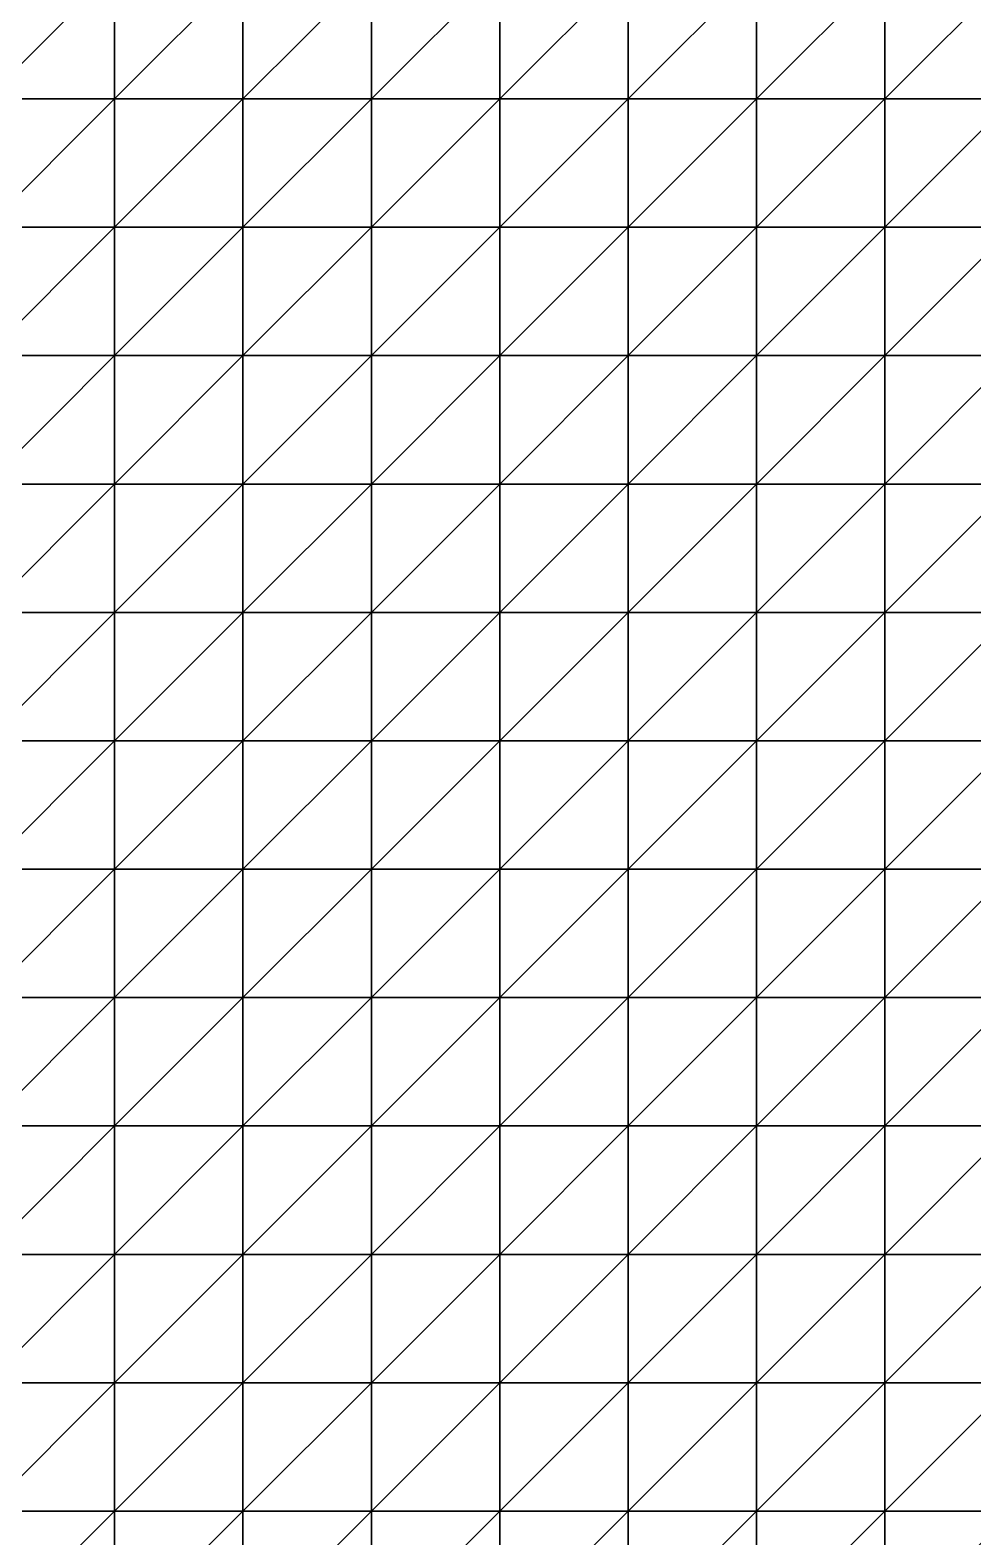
# Model space of a CAD drawing. Extents: x 292020 to 295740, y 4557680 to 4560040.
# Drawn here: x 293306.8 to 293453.7, y 4558616 to 4558850.7 of the extents above; entities that cross this region are included whole.
import ezdxf

# ---------------------------------------------------------------- set-up
doc = ezdxf.new("R2010")
doc.units = 0
doc.layers.add('RUN201_4_-_RUN201_NODOMAIN5_20X', color=7, linetype='CONTINUOUS')

msp = doc.modelspace()

# ---------------------------------------------------------------- linework, layer by layer
at = {"layer": 'RUN201_4_-_RUN201_NODOMAIN5_20X'}
for points in [[(293300, 4558860, 1820), (293300, 4558840, 1820), (293320, 4558860, 1820)], [(293320, 4558860, 1820), (293300, 4558840, 1820), (293320, 4558840, 1820)], [(293320, 4558860, 1900), (293300, 4558840, 1900), (293300, 4558860, 1900)], [(293320, 4558840, 1900), (293300, 4558840, 1900), (293320, 4558860, 1900)], [(293320, 4558860, 1800), (293320, 4558840, 1800), (293340, 4558860, 1800)], [(293340, 4558860, 1800), (293320, 4558840, 1800), (293340, 4558840, 1800)], [(293320, 4558860, 1800), (293320, 4558840, 1820), (293320, 4558840, 1800)], [(293320, 4558860, 1820), (293320, 4558840, 1820), (293320, 4558860, 1800)], [(293340, 4558860, 1900), (293320, 4558840, 1900), (293320, 4558860, 1900)], [(293340, 4558840, 1900), (293320, 4558840, 1900), (293340, 4558860, 1900)], [(293340, 4558860, 1800), (293340, 4558840, 1800), (293360, 4558860, 1800)], [(293360, 4558860, 1800), (293340, 4558840, 1800), (293360, 4558840, 1800)], [(293360, 4558860, 1900), (293340, 4558840, 1900), (293340, 4558860, 1900)], [(293360, 4558840, 1900), (293340, 4558840, 1900), (293360, 4558860, 1900)], [(293360, 4558860, 1800), (293360, 4558840, 1800), (293380, 4558860, 1800)], [(293380, 4558860, 1800), (293360, 4558840, 1800), (293380, 4558840, 1800)], [(293380, 4558860, 1920), (293360, 4558840, 1920), (293360, 4558860, 1920)], [(293380, 4558840, 1920), (293360, 4558840, 1920), (293380, 4558860, 1920)], [(293360, 4558860, 1900), (293360, 4558840, 1920), (293360, 4558840, 1900)], [(293360, 4558860, 1920), (293360, 4558840, 1920), (293360, 4558860, 1900)], [(293380, 4558860, 1800), (293380, 4558840, 1800), (293400, 4558860, 1800)], [(293400, 4558860, 1800), (293380, 4558840, 1800), (293400, 4558840, 1800)], [(293400, 4558860, 1920), (293380, 4558840, 1920), (293380, 4558860, 1920)], [(293400, 4558840, 1920), (293380, 4558840, 1920), (293400, 4558860, 1920)], [(293400, 4558860, 1800), (293400, 4558840, 1800), (293420, 4558860, 1800)], [(293420, 4558860, 1800), (293400, 4558840, 1800), (293420, 4558840, 1800)], [(293420, 4558860, 1920), (293400, 4558840, 1920), (293400, 4558860, 1920)], [(293420, 4558840, 1920), (293400, 4558840, 1920), (293420, 4558860, 1920)], [(293420, 4558860, 1800), (293420, 4558840, 1800), (293440, 4558860, 1800)], [(293440, 4558860, 1800), (293420, 4558840, 1800), (293440, 4558840, 1800)], [(293440, 4558860, 1920), (293420, 4558840, 1920), (293420, 4558860, 1920)], [(293440, 4558840, 1920), (293420, 4558840, 1920), (293440, 4558860, 1920)], [(293440, 4558860, 1800), (293440, 4558840, 1800), (293460, 4558860, 1800)], [(293460, 4558860, 1800), (293440, 4558840, 1800), (293460, 4558840, 1800)], [(293460, 4558860, 1920), (293440, 4558840, 1920), (293440, 4558860, 1920)], [(293460, 4558840, 1920), (293440, 4558840, 1920), (293460, 4558860, 1920)], [(293300, 4558840, 1800), (293300, 4558820, 1800), (293320, 4558840, 1800)], [(293320, 4558840, 1800), (293300, 4558820, 1800), (293320, 4558820, 1800)], [(293320, 4558840, 1800), (293300, 4558840, 1820), (293300, 4558840, 1800)], [(293320, 4558840, 1820), (293300, 4558840, 1820), (293320, 4558840, 1800)], [(293320, 4558840, 1900), (293300, 4558820, 1900), (293300, 4558840, 1900)], [(293320, 4558820, 1900), (293300, 4558820, 1900), (293320, 4558840, 1900)], [(293320, 4558840, 1800), (293320, 4558820, 1800), (293340, 4558840, 1800)], [(293340, 4558840, 1800), (293320, 4558820, 1800), (293340, 4558820, 1800)], [(293340, 4558840, 1920), (293320, 4558820, 1920), (293320, 4558840, 1920)], [(293340, 4558820, 1920), (293320, 4558820, 1920), (293340, 4558840, 1920)], [(293340, 4558840, 1900), (293320, 4558840, 1920), (293320, 4558840, 1900)], [(293340, 4558840, 1920), (293320, 4558840, 1920), (293340, 4558840, 1900)], [(293320, 4558840, 1900), (293320, 4558820, 1920), (293320, 4558820, 1900)], [(293320, 4558840, 1920), (293320, 4558820, 1920), (293320, 4558840, 1900)], [(293340, 4558840, 1780), (293340, 4558820, 1780), (293360, 4558840, 1780)], [(293360, 4558840, 1780), (293340, 4558820, 1780), (293360, 4558820, 1780)], [(293360, 4558840, 1780), (293340, 4558840, 1800), (293340, 4558840, 1780)], [(293360, 4558840, 1800), (293340, 4558840, 1800), (293360, 4558840, 1780)], [(293340, 4558840, 1780), (293340, 4558820, 1800), (293340, 4558820, 1780)], [(293340, 4558840, 1800), (293340, 4558820, 1800), (293340, 4558840, 1780)], [(293360, 4558840, 1920), (293340, 4558820, 1920), (293340, 4558840, 1920)], [(293360, 4558820, 1920), (293340, 4558820, 1920), (293360, 4558840, 1920)], [(293360, 4558840, 1900), (293340, 4558840, 1920), (293340, 4558840, 1900)], [(293360, 4558840, 1920), (293340, 4558840, 1920), (293360, 4558840, 1900)], [(293360, 4558840, 1780), (293360, 4558820, 1780), (293380, 4558840, 1780)], [(293380, 4558840, 1780), (293360, 4558820, 1780), (293380, 4558820, 1780)], [(293380, 4558840, 1780), (293360, 4558840, 1800), (293360, 4558840, 1780)], [(293380, 4558840, 1800), (293360, 4558840, 1800), (293380, 4558840, 1780)], [(293380, 4558840, 1920), (293360, 4558820, 1920), (293360, 4558840, 1920)], [(293380, 4558820, 1920), (293360, 4558820, 1920), (293380, 4558840, 1920)], [(293380, 4558840, 1780), (293380, 4558820, 1780), (293400, 4558840, 1780)], [(293400, 4558840, 1780), (293380, 4558820, 1780), (293400, 4558820, 1780)], [(293400, 4558840, 1780), (293380, 4558840, 1800), (293380, 4558840, 1780)], [(293400, 4558840, 1800), (293380, 4558840, 1800), (293400, 4558840, 1780)], [(293400, 4558840, 1920), (293380, 4558820, 1920), (293380, 4558840, 1920)], [(293400, 4558820, 1920), (293380, 4558820, 1920), (293400, 4558840, 1920)], [(293400, 4558840, 1780), (293400, 4558820, 1780), (293420, 4558840, 1780)], [(293420, 4558840, 1780), (293400, 4558820, 1780), (293420, 4558820, 1780)], [(293420, 4558840, 1780), (293400, 4558840, 1800), (293400, 4558840, 1780)], [(293420, 4558840, 1800), (293400, 4558840, 1800), (293420, 4558840, 1780)], [(293420, 4558840, 1920), (293400, 4558820, 1920), (293400, 4558840, 1920)], [(293420, 4558820, 1920), (293400, 4558820, 1920), (293420, 4558840, 1920)], [(293420, 4558840, 1780), (293420, 4558820, 1780), (293440, 4558840, 1780)], [(293440, 4558840, 1780), (293420, 4558820, 1780), (293440, 4558820, 1780)], [(293440, 4558840, 1780), (293420, 4558840, 1800), (293420, 4558840, 1780)], [(293440, 4558840, 1800), (293420, 4558840, 1800), (293440, 4558840, 1780)], [(293440, 4558840, 1920), (293420, 4558820, 1920), (293420, 4558840, 1920)], [(293440, 4558820, 1920), (293420, 4558820, 1920), (293440, 4558840, 1920)], [(293440, 4558840, 1780), (293440, 4558820, 1780), (293460, 4558840, 1780)], [(293460, 4558840, 1780), (293440, 4558820, 1780), (293460, 4558820, 1780)], [(293460, 4558840, 1780), (293440, 4558840, 1800), (293440, 4558840, 1780)], [(293460, 4558840, 1800), (293440, 4558840, 1800), (293460, 4558840, 1780)], [(293460, 4558840, 1920), (293440, 4558820, 1920), (293440, 4558840, 1920)], [(293460, 4558820, 1920), (293440, 4558820, 1920), (293460, 4558840, 1920)], [(293300, 4558820, 1800), (293300, 4558800, 1800), (293320, 4558820, 1800)], [(293320, 4558820, 1800), (293300, 4558800, 1800), (293320, 4558800, 1800)], [(293320, 4558820, 1920), (293300, 4558800, 1920), (293300, 4558820, 1920)], [(293320, 4558800, 1920), (293300, 4558800, 1920), (293320, 4558820, 1920)], [(293320, 4558820, 1900), (293300, 4558820, 1920), (293300, 4558820, 1900)], [(293320, 4558820, 1920), (293300, 4558820, 1920), (293320, 4558820, 1900)], [(293320, 4558820, 1780), (293320, 4558800, 1780), (293340, 4558820, 1780)], [(293340, 4558820, 1780), (293320, 4558800, 1780), (293340, 4558800, 1780)], [(293340, 4558820, 1780), (293320, 4558820, 1800), (293320, 4558820, 1780)], [(293340, 4558820, 1800), (293320, 4558820, 1800), (293340, 4558820, 1780)], [(293320, 4558820, 1780), (293320, 4558800, 1800), (293320, 4558800, 1780)], [(293320, 4558820, 1800), (293320, 4558800, 1800), (293320, 4558820, 1780)], [(293340, 4558820, 1920), (293320, 4558800, 1920), (293320, 4558820, 1920)], [(293340, 4558800, 1920), (293320, 4558800, 1920), (293340, 4558820, 1920)], [(293340, 4558820, 1780), (293340, 4558800, 1780), (293360, 4558820, 1780)], [(293360, 4558820, 1780), (293340, 4558800, 1780), (293360, 4558800, 1780)], [(293360, 4558820, 1920), (293340, 4558800, 1920), (293340, 4558820, 1920)], [(293360, 4558800, 1920), (293340, 4558800, 1920), (293360, 4558820, 1920)], [(293360, 4558800, 1780), (293360, 4558800, 1800), (293360, 4558820, 1780)], [(293360, 4558820, 1780), (293360, 4558800, 1800), (293360, 4558820, 1800)], [(293360, 4558820, 1780), (293360, 4558820, 1800), (293380, 4558820, 1780)], [(293380, 4558820, 1780), (293360, 4558820, 1800), (293380, 4558820, 1800)], [(293360, 4558820, 1800), (293360, 4558800, 1800), (293380, 4558820, 1800)], [(293380, 4558820, 1800), (293360, 4558800, 1800), (293380, 4558800, 1800)], [(293380, 4558820, 1920), (293360, 4558800, 1920), (293360, 4558820, 1920)], [(293380, 4558800, 1920), (293360, 4558800, 1920), (293380, 4558820, 1920)], [(293380, 4558820, 1780), (293380, 4558820, 1800), (293400, 4558820, 1780)], [(293400, 4558820, 1780), (293380, 4558820, 1800), (293400, 4558820, 1800)], [(293380, 4558820, 1800), (293380, 4558800, 1800), (293400, 4558820, 1800)], [(293400, 4558820, 1800), (293380, 4558800, 1800), (293400, 4558800, 1800)], [(293400, 4558820, 1920), (293380, 4558800, 1920), (293380, 4558820, 1920)], [(293400, 4558800, 1920), (293380, 4558800, 1920), (293400, 4558820, 1920)], [(293400, 4558820, 1780), (293400, 4558820, 1800), (293420, 4558820, 1780)], [(293420, 4558820, 1780), (293400, 4558820, 1800), (293420, 4558820, 1800)], [(293400, 4558820, 1800), (293400, 4558800, 1800), (293420, 4558820, 1800)], [(293420, 4558820, 1800), (293400, 4558800, 1800), (293420, 4558800, 1800)], [(293420, 4558820, 1920), (293400, 4558800, 1920), (293400, 4558820, 1920)], [(293420, 4558800, 1920), (293400, 4558800, 1920), (293420, 4558820, 1920)], [(293420, 4558820, 1780), (293420, 4558820, 1800), (293440, 4558820, 1780)], [(293440, 4558820, 1780), (293420, 4558820, 1800), (293440, 4558820, 1800)], [(293420, 4558820, 1800), (293420, 4558800, 1800), (293440, 4558820, 1800)], [(293440, 4558820, 1800), (293420, 4558800, 1800), (293440, 4558800, 1800)], [(293440, 4558820, 1920), (293420, 4558800, 1920), (293420, 4558820, 1920)], [(293440, 4558800, 1920), (293420, 4558800, 1920), (293440, 4558820, 1920)], [(293440, 4558820, 1780), (293440, 4558820, 1800), (293460, 4558820, 1780)], [(293460, 4558820, 1780), (293440, 4558820, 1800), (293460, 4558820, 1800)], [(293440, 4558820, 1800), (293440, 4558800, 1800), (293460, 4558820, 1800)], [(293460, 4558820, 1800), (293440, 4558800, 1800), (293460, 4558800, 1800)], [(293460, 4558820, 1920), (293440, 4558800, 1920), (293440, 4558820, 1920)], [(293460, 4558800, 1920), (293440, 4558800, 1920), (293460, 4558820, 1920)], [(293300, 4558800, 1800), (293300, 4558780, 1800), (293320, 4558800, 1800)], [(293320, 4558800, 1800), (293300, 4558780, 1800), (293320, 4558780, 1800)], [(293320, 4558800, 1920), (293300, 4558780, 1920), (293300, 4558800, 1920)], [(293320, 4558780, 1920), (293300, 4558780, 1920), (293320, 4558800, 1920)], [(293320, 4558800, 1780), (293320, 4558800, 1800), (293340, 4558800, 1780)], [(293340, 4558800, 1780), (293320, 4558800, 1800), (293340, 4558800, 1800)], [(293320, 4558800, 1800), (293320, 4558780, 1800), (293340, 4558800, 1800)], [(293340, 4558800, 1800), (293320, 4558780, 1800), (293340, 4558780, 1800)], [(293340, 4558800, 1920), (293320, 4558780, 1920), (293320, 4558800, 1920)], [(293340, 4558780, 1920), (293320, 4558780, 1920), (293340, 4558800, 1920)], [(293340, 4558800, 1780), (293340, 4558800, 1800), (293360, 4558800, 1780)], [(293360, 4558800, 1780), (293340, 4558800, 1800), (293360, 4558800, 1800)], [(293340, 4558800, 1800), (293340, 4558780, 1800), (293360, 4558800, 1800)], [(293360, 4558800, 1800), (293340, 4558780, 1800), (293360, 4558780, 1800)], [(293360, 4558800, 1920), (293340, 4558780, 1920), (293340, 4558800, 1920)], [(293360, 4558780, 1920), (293340, 4558780, 1920), (293360, 4558800, 1920)], [(293360, 4558800, 1800), (293360, 4558780, 1800), (293380, 4558800, 1800)], [(293380, 4558800, 1800), (293360, 4558780, 1800), (293380, 4558780, 1800)], [(293380, 4558800, 1920), (293360, 4558780, 1920), (293360, 4558800, 1920)], [(293380, 4558780, 1920), (293360, 4558780, 1920), (293380, 4558800, 1920)], [(293380, 4558800, 1800), (293380, 4558780, 1800), (293400, 4558800, 1800)], [(293400, 4558800, 1800), (293380, 4558780, 1800), (293400, 4558780, 1800)], [(293400, 4558800, 1920), (293380, 4558780, 1920), (293380, 4558800, 1920)], [(293400, 4558780, 1920), (293380, 4558780, 1920), (293400, 4558800, 1920)], [(293400, 4558800, 1800), (293400, 4558780, 1800), (293420, 4558800, 1800)], [(293420, 4558800, 1800), (293400, 4558780, 1800), (293420, 4558780, 1800)], [(293420, 4558800, 1920), (293400, 4558780, 1920), (293400, 4558800, 1920)], [(293420, 4558780, 1920), (293400, 4558780, 1920), (293420, 4558800, 1920)], [(293420, 4558800, 1800), (293420, 4558780, 1800), (293440, 4558800, 1800)], [(293440, 4558800, 1800), (293420, 4558780, 1800), (293440, 4558780, 1800)], [(293440, 4558800, 1920), (293420, 4558780, 1920), (293420, 4558800, 1920)], [(293440, 4558780, 1920), (293420, 4558780, 1920), (293440, 4558800, 1920)], [(293440, 4558800, 1780), (293440, 4558780, 1780), (293460, 4558800, 1780)], [(293460, 4558800, 1780), (293440, 4558780, 1780), (293460, 4558780, 1780)], [(293460, 4558800, 1780), (293440, 4558800, 1800), (293440, 4558800, 1780)], [(293460, 4558800, 1800), (293440, 4558800, 1800), (293460, 4558800, 1780)], [(293440, 4558800, 1780), (293440, 4558780, 1800), (293440, 4558780, 1780)], [(293440, 4558800, 1800), (293440, 4558780, 1800), (293440, 4558800, 1780)], [(293460, 4558800, 1920), (293440, 4558780, 1920), (293440, 4558800, 1920)], [(293460, 4558780, 1920), (293440, 4558780, 1920), (293460, 4558800, 1920)], [(293300, 4558780, 1800), (293300, 4558760, 1800), (293320, 4558780, 1800)], [(293320, 4558780, 1800), (293300, 4558760, 1800), (293320, 4558760, 1800)], [(293320, 4558780, 1920), (293300, 4558760, 1920), (293300, 4558780, 1920)], [(293320, 4558760, 1920), (293300, 4558760, 1920), (293320, 4558780, 1920)], [(293320, 4558780, 1800), (293320, 4558760, 1800), (293340, 4558780, 1800)], [(293340, 4558780, 1800), (293320, 4558760, 1800), (293340, 4558760, 1800)], [(293340, 4558780, 1920), (293320, 4558760, 1920), (293320, 4558780, 1920)], [(293340, 4558760, 1920), (293320, 4558760, 1920), (293340, 4558780, 1920)], [(293340, 4558780, 1800), (293340, 4558760, 1800), (293360, 4558780, 1800)], [(293360, 4558780, 1800), (293340, 4558760, 1800), (293360, 4558760, 1800)], [(293360, 4558780, 1920), (293340, 4558760, 1920), (293340, 4558780, 1920)], [(293360, 4558760, 1920), (293340, 4558760, 1920), (293360, 4558780, 1920)], [(293360, 4558780, 1780), (293360, 4558760, 1780), (293380, 4558780, 1780)], [(293380, 4558780, 1780), (293360, 4558760, 1780), (293380, 4558760, 1780)], [(293380, 4558780, 1780), (293360, 4558780, 1800), (293360, 4558780, 1780)], [(293380, 4558780, 1800), (293360, 4558780, 1800), (293380, 4558780, 1780)], [(293360, 4558780, 1780), (293360, 4558760, 1800), (293360, 4558760, 1780)], [(293360, 4558780, 1800), (293360, 4558760, 1800), (293360, 4558780, 1780)], [(293380, 4558780, 1920), (293360, 4558760, 1920), (293360, 4558780, 1920)], [(293380, 4558760, 1920), (293360, 4558760, 1920), (293380, 4558780, 1920)], [(293380, 4558780, 1780), (293380, 4558760, 1780), (293400, 4558780, 1780)], [(293400, 4558780, 1780), (293380, 4558760, 1780), (293400, 4558760, 1780)], [(293400, 4558780, 1780), (293380, 4558780, 1800), (293380, 4558780, 1780)], [(293400, 4558780, 1800), (293380, 4558780, 1800), (293400, 4558780, 1780)], [(293400, 4558780, 1920), (293380, 4558760, 1920), (293380, 4558780, 1920)], [(293400, 4558760, 1920), (293380, 4558760, 1920), (293400, 4558780, 1920)], [(293400, 4558780, 1780), (293400, 4558760, 1780), (293420, 4558780, 1780)], [(293420, 4558780, 1780), (293400, 4558760, 1780), (293420, 4558760, 1780)], [(293420, 4558780, 1780), (293400, 4558780, 1800), (293400, 4558780, 1780)], [(293420, 4558780, 1800), (293400, 4558780, 1800), (293420, 4558780, 1780)], [(293420, 4558780, 1920), (293400, 4558760, 1920), (293400, 4558780, 1920)], [(293420, 4558760, 1920), (293400, 4558760, 1920), (293420, 4558780, 1920)], [(293420, 4558780, 1780), (293420, 4558760, 1780), (293440, 4558780, 1780)], [(293440, 4558780, 1780), (293420, 4558760, 1780), (293440, 4558760, 1780)], [(293440, 4558780, 1780), (293420, 4558780, 1800), (293420, 4558780, 1780)], [(293440, 4558780, 1800), (293420, 4558780, 1800), (293440, 4558780, 1780)], [(293440, 4558780, 1920), (293420, 4558760, 1920), (293420, 4558780, 1920)], [(293440, 4558760, 1920), (293420, 4558760, 1920), (293440, 4558780, 1920)], [(293440, 4558780, 1780), (293440, 4558760, 1780), (293460, 4558780, 1780)], [(293460, 4558780, 1780), (293440, 4558760, 1780), (293460, 4558760, 1780)], [(293460, 4558780, 1920), (293440, 4558760, 1920), (293440, 4558780, 1920)], [(293460, 4558760, 1920), (293440, 4558760, 1920), (293460, 4558780, 1920)], [(293300, 4558760, 1780), (293300, 4558740, 1780), (293320, 4558760, 1780)], [(293320, 4558760, 1780), (293300, 4558740, 1780), (293320, 4558740, 1780)], [(293320, 4558760, 1780), (293300, 4558760, 1800), (293300, 4558760, 1780)], [(293320, 4558760, 1800), (293300, 4558760, 1800), (293320, 4558760, 1780)], [(293320, 4558760, 1920), (293300, 4558740, 1920), (293300, 4558760, 1920)], [(293320, 4558740, 1920), (293300, 4558740, 1920), (293320, 4558760, 1920)], [(293320, 4558760, 1780), (293320, 4558740, 1780), (293340, 4558760, 1780)], [(293340, 4558760, 1780), (293320, 4558740, 1780), (293340, 4558740, 1780)], [(293340, 4558760, 1780), (293320, 4558760, 1800), (293320, 4558760, 1780)], [(293340, 4558760, 1800), (293320, 4558760, 1800), (293340, 4558760, 1780)], [(293340, 4558760, 1920), (293320, 4558740, 1920), (293320, 4558760, 1920)], [(293340, 4558740, 1920), (293320, 4558740, 1920), (293340, 4558760, 1920)], [(293340, 4558760, 1780), (293340, 4558740, 1780), (293360, 4558760, 1780)], [(293360, 4558760, 1780), (293340, 4558740, 1780), (293360, 4558740, 1780)], [(293360, 4558760, 1780), (293340, 4558760, 1800), (293340, 4558760, 1780)], [(293360, 4558760, 1800), (293340, 4558760, 1800), (293360, 4558760, 1780)], [(293360, 4558760, 1920), (293340, 4558740, 1920), (293340, 4558760, 1920)], [(293360, 4558740, 1920), (293340, 4558740, 1920), (293360, 4558760, 1920)], [(293360, 4558760, 1760), (293360, 4558740, 1760), (293380, 4558760, 1760)], [(293380, 4558760, 1760), (293360, 4558740, 1760), (293380, 4558740, 1760)], [(293380, 4558760, 1760), (293360, 4558760, 1780), (293360, 4558760, 1760)], [(293380, 4558760, 1780), (293360, 4558760, 1780), (293380, 4558760, 1760)], [(293360, 4558760, 1760), (293360, 4558740, 1780), (293360, 4558740, 1760)], [(293360, 4558760, 1780), (293360, 4558740, 1780), (293360, 4558760, 1760)], [(293380, 4558760, 1920), (293360, 4558740, 1920), (293360, 4558760, 1920)], [(293380, 4558740, 1920), (293360, 4558740, 1920), (293380, 4558760, 1920)], [(293380, 4558740, 1760), (293380, 4558740, 1780), (293380, 4558760, 1760)], [(293380, 4558760, 1760), (293380, 4558740, 1780), (293380, 4558760, 1780)], [(293380, 4558760, 1780), (293380, 4558740, 1780), (293400, 4558760, 1780)], [(293400, 4558760, 1780), (293380, 4558740, 1780), (293400, 4558740, 1780)], [(293400, 4558760, 1920), (293380, 4558740, 1920), (293380, 4558760, 1920)], [(293400, 4558740, 1920), (293380, 4558740, 1920), (293400, 4558760, 1920)], [(293400, 4558740, 1780), (293400, 4558740, 1800), (293400, 4558760, 1780)], [(293400, 4558760, 1780), (293400, 4558740, 1800), (293400, 4558760, 1800)], [(293400, 4558760, 1780), (293400, 4558760, 1800), (293420, 4558760, 1780)], [(293420, 4558760, 1780), (293400, 4558760, 1800), (293420, 4558760, 1800)], [(293400, 4558760, 1800), (293400, 4558740, 1800), (293420, 4558760, 1800)], [(293420, 4558760, 1800), (293400, 4558740, 1800), (293420, 4558740, 1800)], [(293420, 4558760, 1920), (293400, 4558740, 1920), (293400, 4558760, 1920)], [(293420, 4558740, 1920), (293400, 4558740, 1920), (293420, 4558760, 1920)], [(293420, 4558760, 1780), (293420, 4558760, 1800), (293440, 4558760, 1780)], [(293440, 4558760, 1780), (293420, 4558760, 1800), (293440, 4558760, 1800)], [(293420, 4558760, 1800), (293420, 4558740, 1800), (293440, 4558760, 1800)], [(293440, 4558760, 1800), (293420, 4558740, 1800), (293440, 4558740, 1800)], [(293440, 4558760, 1920), (293420, 4558740, 1920), (293420, 4558760, 1920)], [(293440, 4558740, 1920), (293420, 4558740, 1920), (293440, 4558760, 1920)], [(293440, 4558760, 1780), (293440, 4558740, 1780), (293460, 4558760, 1780)], [(293460, 4558760, 1780), (293440, 4558740, 1780), (293460, 4558740, 1780)], [(293440, 4558760, 1780), (293440, 4558740, 1800), (293440, 4558740, 1780)], [(293440, 4558760, 1800), (293440, 4558740, 1800), (293440, 4558760, 1780)], [(293460, 4558760, 1920), (293440, 4558740, 1920), (293440, 4558760, 1920)], [(293460, 4558740, 1920), (293440, 4558740, 1920), (293460, 4558760, 1920)], [(293300, 4558740, 1760), (293300, 4558720, 1760), (293320, 4558740, 1760)], [(293320, 4558740, 1760), (293300, 4558720, 1760), (293320, 4558720, 1760)], [(293320, 4558740, 1760), (293300, 4558740, 1780), (293300, 4558740, 1760)], [(293320, 4558740, 1780), (293300, 4558740, 1780), (293320, 4558740, 1760)], [(293320, 4558740, 1920), (293300, 4558720, 1920), (293300, 4558740, 1920)], [(293320, 4558720, 1920), (293300, 4558720, 1920), (293320, 4558740, 1920)], [(293320, 4558740, 1760), (293320, 4558720, 1760), (293340, 4558740, 1760)], [(293340, 4558740, 1760), (293320, 4558720, 1760), (293340, 4558720, 1760)], [(293340, 4558740, 1760), (293320, 4558740, 1780), (293320, 4558740, 1760)], [(293340, 4558740, 1780), (293320, 4558740, 1780), (293340, 4558740, 1760)], [(293340, 4558740, 1920), (293320, 4558720, 1920), (293320, 4558740, 1920)], [(293340, 4558720, 1920), (293320, 4558720, 1920), (293340, 4558740, 1920)], [(293340, 4558740, 1760), (293340, 4558720, 1760), (293360, 4558740, 1760)], [(293360, 4558740, 1760), (293340, 4558720, 1760), (293360, 4558720, 1760)], [(293360, 4558740, 1760), (293340, 4558740, 1780), (293340, 4558740, 1760)], [(293360, 4558740, 1780), (293340, 4558740, 1780), (293360, 4558740, 1760)], [(293360, 4558740, 1920), (293340, 4558720, 1920), (293340, 4558740, 1920)], [(293360, 4558720, 1920), (293340, 4558720, 1920), (293360, 4558740, 1920)], [(293360, 4558740, 1760), (293360, 4558720, 1760), (293380, 4558740, 1760)], [(293380, 4558740, 1760), (293360, 4558720, 1760), (293380, 4558720, 1760)], [(293380, 4558740, 1920), (293360, 4558720, 1920), (293360, 4558740, 1920)], [(293380, 4558720, 1920), (293360, 4558720, 1920), (293380, 4558740, 1920)], [(293380, 4558720, 1760), (293380, 4558720, 1780), (293380, 4558740, 1760)], [(293380, 4558740, 1760), (293380, 4558720, 1780), (293380, 4558740, 1780)], [(293380, 4558740, 1780), (293380, 4558720, 1780), (293400, 4558740, 1780)], [(293400, 4558740, 1780), (293380, 4558720, 1780), (293400, 4558720, 1780)], [(293400, 4558740, 1920), (293380, 4558720, 1920), (293380, 4558740, 1920)], [(293400, 4558720, 1920), (293380, 4558720, 1920), (293400, 4558740, 1920)], [(293400, 4558720, 1780), (293400, 4558720, 1800), (293400, 4558740, 1780)], [(293400, 4558740, 1780), (293400, 4558720, 1800), (293400, 4558740, 1800)], [(293400, 4558740, 1800), (293400, 4558720, 1800), (293420, 4558740, 1800)], [(293420, 4558740, 1800), (293400, 4558720, 1800), (293420, 4558720, 1800)], [(293420, 4558740, 1920), (293400, 4558720, 1920), (293400, 4558740, 1920)], [(293420, 4558720, 1920), (293400, 4558720, 1920), (293420, 4558740, 1920)], [(293420, 4558740, 1800), (293420, 4558720, 1800), (293440, 4558740, 1800)], [(293440, 4558740, 1800), (293420, 4558720, 1800), (293440, 4558720, 1800)], [(293440, 4558740, 1920), (293420, 4558720, 1920), (293420, 4558740, 1920)], [(293440, 4558720, 1920), (293420, 4558720, 1920), (293440, 4558740, 1920)], [(293440, 4558740, 1780), (293440, 4558740, 1800), (293460, 4558740, 1780)], [(293460, 4558740, 1780), (293440, 4558740, 1800), (293460, 4558740, 1800)], [(293440, 4558740, 1800), (293440, 4558720, 1800), (293460, 4558740, 1800)], [(293460, 4558740, 1800), (293440, 4558720, 1800), (293460, 4558720, 1800)], [(293460, 4558740, 1920), (293440, 4558720, 1920), (293440, 4558740, 1920)], [(293460, 4558720, 1920), (293440, 4558720, 1920), (293460, 4558740, 1920)], [(293300, 4558720, 1760), (293300, 4558700, 1760), (293320, 4558720, 1760)], [(293320, 4558720, 1760), (293300, 4558700, 1760), (293320, 4558700, 1760)], [(293320, 4558720, 1920), (293300, 4558700, 1920), (293300, 4558720, 1920)], [(293320, 4558700, 1920), (293300, 4558700, 1920), (293320, 4558720, 1920)], [(293320, 4558720, 1760), (293320, 4558700, 1760), (293340, 4558720, 1760)], [(293340, 4558720, 1760), (293320, 4558700, 1760), (293340, 4558700, 1760)], [(293340, 4558720, 1920), (293320, 4558700, 1920), (293320, 4558720, 1920)], [(293340, 4558700, 1920), (293320, 4558700, 1920), (293340, 4558720, 1920)], [(293340, 4558720, 1760), (293340, 4558700, 1760), (293360, 4558720, 1760)], [(293360, 4558720, 1760), (293340, 4558700, 1760), (293360, 4558700, 1760)], [(293360, 4558720, 1920), (293340, 4558700, 1920), (293340, 4558720, 1920)], [(293360, 4558700, 1920), (293340, 4558700, 1920), (293360, 4558720, 1920)], [(293360, 4558700, 1760), (293360, 4558700, 1780), (293360, 4558720, 1760)], [(293360, 4558720, 1760), (293360, 4558700, 1780), (293360, 4558720, 1780)], [(293360, 4558720, 1760), (293360, 4558720, 1780), (293380, 4558720, 1760)], [(293380, 4558720, 1760), (293360, 4558720, 1780), (293380, 4558720, 1780)], [(293360, 4558720, 1780), (293360, 4558700, 1780), (293380, 4558720, 1780)], [(293380, 4558720, 1780), (293360, 4558700, 1780), (293380, 4558700, 1780)], [(293380, 4558720, 1920), (293360, 4558700, 1920), (293360, 4558720, 1920)], [(293380, 4558700, 1920), (293360, 4558700, 1920), (293380, 4558720, 1920)], [(293380, 4558700, 1780), (293380, 4558700, 1800), (293380, 4558720, 1780)], [(293380, 4558720, 1780), (293380, 4558700, 1800), (293380, 4558720, 1800)], [(293380, 4558720, 1780), (293380, 4558720, 1800), (293400, 4558720, 1780)], [(293400, 4558720, 1780), (293380, 4558720, 1800), (293400, 4558720, 1800)], [(293380, 4558720, 1800), (293380, 4558700, 1800), (293400, 4558720, 1800)], [(293400, 4558720, 1800), (293380, 4558700, 1800), (293400, 4558700, 1800)], [(293400, 4558720, 1920), (293380, 4558700, 1920), (293380, 4558720, 1920)], [(293400, 4558700, 1920), (293380, 4558700, 1920), (293400, 4558720, 1920)], [(293400, 4558720, 1800), (293400, 4558700, 1800), (293420, 4558720, 1800)], [(293420, 4558720, 1800), (293400, 4558700, 1800), (293420, 4558700, 1800)], [(293420, 4558720, 1920), (293400, 4558700, 1920), (293400, 4558720, 1920)], [(293420, 4558700, 1920), (293400, 4558700, 1920), (293420, 4558720, 1920)], [(293420, 4558720, 1800), (293420, 4558700, 1800), (293440, 4558720, 1800)], [(293440, 4558720, 1800), (293420, 4558700, 1800), (293440, 4558700, 1800)], [(293440, 4558720, 1920), (293420, 4558700, 1920), (293420, 4558720, 1920)], [(293440, 4558700, 1920), (293420, 4558700, 1920), (293440, 4558720, 1920)], [(293440, 4558720, 1800), (293440, 4558700, 1800), (293460, 4558720, 1800)], [(293460, 4558720, 1800), (293440, 4558700, 1800), (293460, 4558700, 1800)], [(293460, 4558720, 1920), (293440, 4558700, 1920), (293440, 4558720, 1920)], [(293460, 4558700, 1920), (293440, 4558700, 1920), (293460, 4558720, 1920)], [(293300, 4558700, 1760), (293300, 4558700, 1780), (293320, 4558700, 1760)], [(293320, 4558700, 1760), (293300, 4558700, 1780), (293320, 4558700, 1780)], [(293300, 4558700, 1780), (293300, 4558680, 1780), (293320, 4558700, 1780)], [(293320, 4558700, 1780), (293300, 4558680, 1780), (293320, 4558680, 1780)], [(293320, 4558700, 1920), (293300, 4558680, 1920), (293300, 4558700, 1920)], [(293320, 4558680, 1920), (293300, 4558680, 1920), (293320, 4558700, 1920)], [(293320, 4558700, 1760), (293320, 4558700, 1780), (293340, 4558700, 1760)], [(293340, 4558700, 1760), (293320, 4558700, 1780), (293340, 4558700, 1780)], [(293320, 4558700, 1780), (293320, 4558680, 1780), (293340, 4558700, 1780)], [(293340, 4558700, 1780), (293320, 4558680, 1780), (293340, 4558680, 1780)], [(293340, 4558700, 1920), (293320, 4558680, 1920), (293320, 4558700, 1920)], [(293340, 4558680, 1920), (293320, 4558680, 1920), (293340, 4558700, 1920)], [(293340, 4558700, 1760), (293340, 4558700, 1780), (293360, 4558700, 1760)], [(293360, 4558700, 1760), (293340, 4558700, 1780), (293360, 4558700, 1780)], [(293340, 4558700, 1780), (293340, 4558680, 1780), (293360, 4558700, 1780)], [(293360, 4558700, 1780), (293340, 4558680, 1780), (293360, 4558680, 1780)], [(293360, 4558700, 1920), (293340, 4558680, 1920), (293340, 4558700, 1920)], [(293360, 4558680, 1920), (293340, 4558680, 1920), (293360, 4558700, 1920)], [(293360, 4558680, 1780), (293360, 4558680, 1800), (293360, 4558700, 1780)], [(293360, 4558700, 1780), (293360, 4558680, 1800), (293360, 4558700, 1800)], [(293360, 4558700, 1780), (293360, 4558700, 1800), (293380, 4558700, 1780)], [(293380, 4558700, 1780), (293360, 4558700, 1800), (293380, 4558700, 1800)], [(293360, 4558700, 1800), (293360, 4558680, 1800), (293380, 4558700, 1800)], [(293380, 4558700, 1800), (293360, 4558680, 1800), (293380, 4558680, 1800)], [(293380, 4558700, 1920), (293360, 4558680, 1920), (293360, 4558700, 1920)], [(293380, 4558680, 1920), (293360, 4558680, 1920), (293380, 4558700, 1920)], [(293380, 4558680, 1800), (293380, 4558680, 1820), (293380, 4558700, 1800)], [(293380, 4558700, 1800), (293380, 4558680, 1820), (293380, 4558700, 1820)], [(293380, 4558700, 1800), (293380, 4558700, 1820), (293400, 4558700, 1800)], [(293400, 4558700, 1800), (293380, 4558700, 1820), (293400, 4558700, 1820)], [(293380, 4558700, 1820), (293380, 4558680, 1820), (293400, 4558700, 1820)], [(293400, 4558700, 1820), (293380, 4558680, 1820), (293400, 4558680, 1820)], [(293400, 4558700, 1920), (293380, 4558680, 1920), (293380, 4558700, 1920)], [(293400, 4558680, 1920), (293380, 4558680, 1920), (293400, 4558700, 1920)], [(293400, 4558700, 1800), (293400, 4558700, 1820), (293420, 4558700, 1800)], [(293420, 4558700, 1800), (293400, 4558700, 1820), (293420, 4558700, 1820)], [(293400, 4558700, 1820), (293400, 4558680, 1820), (293420, 4558700, 1820)], [(293420, 4558700, 1820), (293400, 4558680, 1820), (293420, 4558680, 1820)], [(293420, 4558700, 1920), (293400, 4558680, 1920), (293400, 4558700, 1920)], [(293420, 4558680, 1920), (293400, 4558680, 1920), (293420, 4558700, 1920)], [(293420, 4558700, 1800), (293420, 4558700, 1820), (293440, 4558700, 1800)], [(293440, 4558700, 1800), (293420, 4558700, 1820), (293440, 4558700, 1820)], [(293420, 4558700, 1820), (293420, 4558680, 1820), (293440, 4558700, 1820)], [(293440, 4558700, 1820), (293420, 4558680, 1820), (293440, 4558680, 1820)], [(293440, 4558700, 1920), (293420, 4558680, 1920), (293420, 4558700, 1920)], [(293440, 4558680, 1920), (293420, 4558680, 1920), (293440, 4558700, 1920)], [(293440, 4558700, 1800), (293440, 4558700, 1820), (293460, 4558700, 1800)], [(293460, 4558700, 1800), (293440, 4558700, 1820), (293460, 4558700, 1820)], [(293440, 4558700, 1820), (293440, 4558680, 1820), (293460, 4558700, 1820)], [(293460, 4558700, 1820), (293440, 4558680, 1820), (293460, 4558680, 1820)], [(293460, 4558700, 1920), (293440, 4558680, 1920), (293440, 4558700, 1920)], [(293460, 4558680, 1920), (293440, 4558680, 1920), (293460, 4558700, 1920)], [(293300, 4558680, 1780), (293300, 4558680, 1800), (293320, 4558680, 1780)], [(293320, 4558680, 1780), (293300, 4558680, 1800), (293320, 4558680, 1800)], [(293300, 4558680, 1800), (293300, 4558660, 1800), (293320, 4558680, 1800)], [(293320, 4558680, 1800), (293300, 4558660, 1800), (293320, 4558660, 1800)], [(293320, 4558680, 1920), (293300, 4558660, 1920), (293300, 4558680, 1920)], [(293320, 4558660, 1920), (293300, 4558660, 1920), (293320, 4558680, 1920)], [(293320, 4558680, 1780), (293320, 4558680, 1800), (293340, 4558680, 1780)], [(293340, 4558680, 1780), (293320, 4558680, 1800), (293340, 4558680, 1800)], [(293320, 4558680, 1800), (293320, 4558660, 1800), (293340, 4558680, 1800)], [(293340, 4558680, 1800), (293320, 4558660, 1800), (293340, 4558660, 1800)], [(293340, 4558680, 1920), (293320, 4558660, 1920), (293320, 4558680, 1920)], [(293340, 4558660, 1920), (293320, 4558660, 1920), (293340, 4558680, 1920)], [(293340, 4558680, 1780), (293340, 4558680, 1800), (293360, 4558680, 1780)], [(293360, 4558680, 1780), (293340, 4558680, 1800), (293360, 4558680, 1800)], [(293340, 4558680, 1800), (293340, 4558660, 1800), (293360, 4558680, 1800)], [(293360, 4558680, 1800), (293340, 4558660, 1800), (293360, 4558660, 1800)], [(293360, 4558680, 1920), (293340, 4558660, 1920), (293340, 4558680, 1920)], [(293360, 4558660, 1920), (293340, 4558660, 1920), (293360, 4558680, 1920)], [(293360, 4558680, 1800), (293360, 4558660, 1800), (293380, 4558680, 1800)], [(293380, 4558680, 1800), (293360, 4558660, 1800), (293380, 4558660, 1800)], [(293380, 4558680, 1920), (293360, 4558660, 1920), (293360, 4558680, 1920)], [(293380, 4558660, 1920), (293360, 4558660, 1920), (293380, 4558680, 1920)], [(293380, 4558660, 1800), (293380, 4558660, 1820), (293380, 4558680, 1800)], [(293380, 4558680, 1800), (293380, 4558660, 1820), (293380, 4558680, 1820)], [(293380, 4558680, 1820), (293380, 4558660, 1820), (293400, 4558680, 1820)], [(293400, 4558680, 1820), (293380, 4558660, 1820), (293400, 4558660, 1820)], [(293400, 4558680, 1920), (293380, 4558660, 1920), (293380, 4558680, 1920)], [(293400, 4558660, 1920), (293380, 4558660, 1920), (293400, 4558680, 1920)], [(293400, 4558680, 1820), (293400, 4558660, 1820), (293420, 4558680, 1820)], [(293420, 4558680, 1820), (293400, 4558660, 1820), (293420, 4558660, 1820)], [(293420, 4558680, 1920), (293400, 4558660, 1920), (293400, 4558680, 1920)], [(293420, 4558660, 1920), (293400, 4558660, 1920), (293420, 4558680, 1920)], [(293420, 4558680, 1820), (293420, 4558660, 1820), (293440, 4558680, 1820)], [(293440, 4558680, 1820), (293420, 4558660, 1820), (293440, 4558660, 1820)], [(293440, 4558680, 1920), (293420, 4558660, 1920), (293420, 4558680, 1920)], [(293440, 4558660, 1920), (293420, 4558660, 1920), (293440, 4558680, 1920)], [(293440, 4558680, 1820), (293440, 4558660, 1820), (293460, 4558680, 1820)], [(293460, 4558680, 1820), (293440, 4558660, 1820), (293460, 4558660, 1820)], [(293460, 4558680, 1920), (293440, 4558660, 1920), (293440, 4558680, 1920)], [(293460, 4558660, 1920), (293440, 4558660, 1920), (293460, 4558680, 1920)], [(293300, 4558660, 1800), (293300, 4558640, 1800), (293320, 4558660, 1800)], [(293320, 4558660, 1800), (293300, 4558640, 1800), (293320, 4558640, 1800)], [(293320, 4558660, 1920), (293300, 4558640, 1920), (293300, 4558660, 1920)], [(293320, 4558640, 1920), (293300, 4558640, 1920), (293320, 4558660, 1920)], [(293320, 4558660, 1800), (293320, 4558640, 1800), (293340, 4558660, 1800)], [(293340, 4558660, 1800), (293320, 4558640, 1800), (293340, 4558640, 1800)], [(293340, 4558660, 1920), (293320, 4558640, 1920), (293320, 4558660, 1920)], [(293340, 4558640, 1920), (293320, 4558640, 1920), (293340, 4558660, 1920)], [(293340, 4558640, 1800), (293340, 4558640, 1820), (293340, 4558660, 1800)], [(293340, 4558660, 1800), (293340, 4558640, 1820), (293340, 4558660, 1820)], [(293340, 4558660, 1800), (293340, 4558660, 1820), (293360, 4558660, 1800)], [(293360, 4558660, 1800), (293340, 4558660, 1820), (293360, 4558660, 1820)], [(293340, 4558660, 1820), (293340, 4558640, 1820), (293360, 4558660, 1820)], [(293360, 4558660, 1820), (293340, 4558640, 1820), (293360, 4558640, 1820)], [(293360, 4558660, 1920), (293340, 4558640, 1920), (293340, 4558660, 1920)], [(293360, 4558640, 1920), (293340, 4558640, 1920), (293360, 4558660, 1920)], [(293360, 4558660, 1800), (293360, 4558660, 1820), (293380, 4558660, 1800)], [(293380, 4558660, 1800), (293360, 4558660, 1820), (293380, 4558660, 1820)], [(293360, 4558660, 1820), (293360, 4558640, 1820), (293380, 4558660, 1820)], [(293380, 4558660, 1820), (293360, 4558640, 1820), (293380, 4558640, 1820)], [(293380, 4558660, 1920), (293360, 4558640, 1920), (293360, 4558660, 1920)], [(293380, 4558640, 1920), (293360, 4558640, 1920), (293380, 4558660, 1920)], [(293380, 4558660, 1820), (293380, 4558640, 1820), (293400, 4558660, 1820)], [(293400, 4558660, 1820), (293380, 4558640, 1820), (293400, 4558640, 1820)], [(293400, 4558660, 1920), (293380, 4558640, 1920), (293380, 4558660, 1920)], [(293400, 4558640, 1920), (293380, 4558640, 1920), (293400, 4558660, 1920)], [(293400, 4558640, 1820), (293400, 4558640, 1840), (293400, 4558660, 1820)], [(293400, 4558660, 1820), (293400, 4558640, 1840), (293400, 4558660, 1840)], [(293400, 4558660, 1820), (293400, 4558660, 1840), (293420, 4558660, 1820)], [(293420, 4558660, 1820), (293400, 4558660, 1840), (293420, 4558660, 1840)], [(293400, 4558660, 1840), (293400, 4558640, 1840), (293420, 4558660, 1840)], [(293420, 4558660, 1840), (293400, 4558640, 1840), (293420, 4558640, 1840)], [(293420, 4558660, 1920), (293400, 4558640, 1920), (293400, 4558660, 1920)], [(293420, 4558640, 1920), (293400, 4558640, 1920), (293420, 4558660, 1920)], [(293420, 4558660, 1820), (293420, 4558660, 1840), (293440, 4558660, 1820)], [(293440, 4558660, 1820), (293420, 4558660, 1840), (293440, 4558660, 1840)], [(293420, 4558660, 1840), (293420, 4558640, 1840), (293440, 4558660, 1840)], [(293440, 4558660, 1840), (293420, 4558640, 1840), (293440, 4558640, 1840)], [(293440, 4558660, 1940), (293420, 4558640, 1940), (293420, 4558660, 1940)], [(293440, 4558640, 1940), (293420, 4558640, 1940), (293440, 4558660, 1940)], [(293440, 4558660, 1920), (293420, 4558660, 1940), (293420, 4558660, 1920)], [(293440, 4558660, 1940), (293420, 4558660, 1940), (293440, 4558660, 1920)], [(293420, 4558660, 1920), (293420, 4558640, 1940), (293420, 4558640, 1920)], [(293420, 4558660, 1940), (293420, 4558640, 1940), (293420, 4558660, 1920)], [(293440, 4558660, 1820), (293440, 4558660, 1840), (293460, 4558660, 1820)], [(293460, 4558660, 1820), (293440, 4558660, 1840), (293460, 4558660, 1840)], [(293440, 4558660, 1840), (293440, 4558640, 1840), (293460, 4558660, 1840)], [(293460, 4558660, 1840), (293440, 4558640, 1840), (293460, 4558640, 1840)], [(293460, 4558660, 1940), (293440, 4558640, 1940), (293440, 4558660, 1940)], [(293460, 4558640, 1940), (293440, 4558640, 1940), (293460, 4558660, 1940)], [(293460, 4558660, 1920), (293440, 4558660, 1940), (293440, 4558660, 1920)], [(293460, 4558660, 1940), (293440, 4558660, 1940), (293460, 4558660, 1920)], [(293300, 4558640, 1800), (293300, 4558640, 1820), (293320, 4558640, 1800)], [(293320, 4558640, 1800), (293300, 4558640, 1820), (293320, 4558640, 1820)], [(293300, 4558640, 1820), (293300, 4558620, 1820), (293320, 4558640, 1820)], [(293320, 4558640, 1820), (293300, 4558620, 1820), (293320, 4558620, 1820)], [(293320, 4558640, 1920), (293300, 4558620, 1920), (293300, 4558640, 1920)], [(293320, 4558620, 1920), (293300, 4558620, 1920), (293320, 4558640, 1920)], [(293320, 4558640, 1800), (293320, 4558640, 1820), (293340, 4558640, 1800)], [(293340, 4558640, 1800), (293320, 4558640, 1820), (293340, 4558640, 1820)], [(293320, 4558640, 1820), (293320, 4558620, 1820), (293340, 4558640, 1820)], [(293340, 4558640, 1820), (293320, 4558620, 1820), (293340, 4558620, 1820)], [(293340, 4558640, 1920), (293320, 4558620, 1920), (293320, 4558640, 1920)], [(293340, 4558620, 1920), (293320, 4558620, 1920), (293340, 4558640, 1920)], [(293340, 4558620, 1820), (293340, 4558620, 1840), (293340, 4558640, 1820)], [(293340, 4558640, 1820), (293340, 4558620, 1840), (293340, 4558640, 1840)], [(293340, 4558640, 1820), (293340, 4558640, 1840), (293360, 4558640, 1820)], [(293360, 4558640, 1820), (293340, 4558640, 1840), (293360, 4558640, 1840)], [(293340, 4558640, 1840), (293340, 4558620, 1840), (293360, 4558640, 1840)], [(293360, 4558640, 1840), (293340, 4558620, 1840), (293360, 4558620, 1840)], [(293360, 4558640, 1920), (293340, 4558620, 1920), (293340, 4558640, 1920)], [(293360, 4558620, 1920), (293340, 4558620, 1920), (293360, 4558640, 1920)], [(293360, 4558640, 1820), (293360, 4558640, 1840), (293380, 4558640, 1820)], [(293380, 4558640, 1820), (293360, 4558640, 1840), (293380, 4558640, 1840)], [(293360, 4558640, 1840), (293360, 4558620, 1840), (293380, 4558640, 1840)], [(293380, 4558640, 1840), (293360, 4558620, 1840), (293380, 4558620, 1840)], [(293380, 4558640, 1920), (293360, 4558620, 1920), (293360, 4558640, 1920)], [(293380, 4558620, 1920), (293360, 4558620, 1920), (293380, 4558640, 1920)], [(293380, 4558640, 1820), (293380, 4558640, 1840), (293400, 4558640, 1820)], [(293400, 4558640, 1820), (293380, 4558640, 1840), (293400, 4558640, 1840)], [(293380, 4558640, 1840), (293380, 4558620, 1840), (293400, 4558640, 1840)], [(293400, 4558640, 1840), (293380, 4558620, 1840), (293400, 4558620, 1840)], [(293400, 4558640, 1920), (293380, 4558620, 1920), (293380, 4558640, 1920)], [(293400, 4558620, 1920), (293380, 4558620, 1920), (293400, 4558640, 1920)], [(293400, 4558640, 1840), (293400, 4558620, 1840), (293420, 4558640, 1840)], [(293420, 4558640, 1840), (293400, 4558620, 1840), (293420, 4558620, 1840)], [(293420, 4558640, 1940), (293400, 4558620, 1940), (293400, 4558640, 1940)], [(293420, 4558620, 1940), (293400, 4558620, 1940), (293420, 4558640, 1940)], [(293420, 4558640, 1920), (293400, 4558640, 1940), (293400, 4558640, 1920)], [(293420, 4558640, 1940), (293400, 4558640, 1940), (293420, 4558640, 1920)], [(293400, 4558640, 1920), (293400, 4558620, 1940), (293400, 4558620, 1920)], [(293400, 4558640, 1940), (293400, 4558620, 1940), (293400, 4558640, 1920)], [(293420, 4558640, 1840), (293420, 4558620, 1840), (293440, 4558640, 1840)], [(293440, 4558640, 1840), (293420, 4558620, 1840), (293440, 4558620, 1840)], [(293440, 4558640, 1940), (293420, 4558620, 1940), (293420, 4558640, 1940)], [(293440, 4558620, 1940), (293420, 4558620, 1940), (293440, 4558640, 1940)], [(293440, 4558640, 1840), (293440, 4558620, 1840), (293460, 4558640, 1840)], [(293460, 4558640, 1840), (293440, 4558620, 1840), (293460, 4558620, 1840)], [(293460, 4558640, 1940), (293440, 4558620, 1940), (293440, 4558640, 1940)], [(293460, 4558620, 1940), (293440, 4558620, 1940), (293460, 4558640, 1940)], [(293300, 4558620, 1820), (293300, 4558620, 1840), (293320, 4558620, 1820)], [(293320, 4558620, 1820), (293300, 4558620, 1840), (293320, 4558620, 1840)], [(293300, 4558620, 1840), (293300, 4558600, 1840), (293320, 4558620, 1840)], [(293320, 4558620, 1840), (293300, 4558600, 1840), (293320, 4558600, 1840)], [(293320, 4558620, 1920), (293300, 4558600, 1920), (293300, 4558620, 1920)], [(293320, 4558600, 1920), (293300, 4558600, 1920), (293320, 4558620, 1920)], [(293320, 4558620, 1820), (293320, 4558600, 1820), (293340, 4558620, 1820)], [(293340, 4558620, 1820), (293320, 4558600, 1820), (293340, 4558600, 1820)], [(293320, 4558620, 1820), (293320, 4558600, 1840), (293320, 4558600, 1820)], [(293320, 4558620, 1840), (293320, 4558600, 1840), (293320, 4558620, 1820)], [(293340, 4558620, 1920), (293320, 4558600, 1920), (293320, 4558620, 1920)], [(293340, 4558600, 1920), (293320, 4558600, 1920), (293340, 4558620, 1920)], [(293340, 4558620, 1820), (293340, 4558600, 1820), (293360, 4558620, 1820)], [(293360, 4558620, 1820), (293340, 4558600, 1820), (293360, 4558600, 1820)], [(293360, 4558620, 1820), (293340, 4558620, 1840), (293340, 4558620, 1820)], [(293360, 4558620, 1840), (293340, 4558620, 1840), (293360, 4558620, 1820)], [(293360, 4558620, 1920), (293340, 4558600, 1920), (293340, 4558620, 1920)], [(293360, 4558600, 1920), (293340, 4558600, 1920), (293360, 4558620, 1920)], [(293360, 4558620, 1820), (293360, 4558600, 1820), (293380, 4558620, 1820)], [(293380, 4558620, 1820), (293360, 4558600, 1820), (293380, 4558600, 1820)], [(293380, 4558620, 1820), (293360, 4558620, 1840), (293360, 4558620, 1820)], [(293380, 4558620, 1840), (293360, 4558620, 1840), (293380, 4558620, 1820)], [(293380, 4558620, 1920), (293360, 4558600, 1920), (293360, 4558620, 1920)], [(293380, 4558600, 1920), (293360, 4558600, 1920), (293380, 4558620, 1920)], [(293380, 4558600, 1820), (293380, 4558600, 1840), (293380, 4558620, 1820)], [(293380, 4558620, 1820), (293380, 4558600, 1840), (293380, 4558620, 1840)], [(293380, 4558620, 1840), (293380, 4558600, 1840), (293400, 4558620, 1840)], [(293400, 4558620, 1840), (293380, 4558600, 1840), (293400, 4558600, 1840)], [(293400, 4558620, 1920), (293380, 4558600, 1920), (293380, 4558620, 1920)], [(293400, 4558600, 1920), (293380, 4558600, 1920), (293400, 4558620, 1920)], [(293400, 4558620, 1840), (293400, 4558600, 1840), (293420, 4558620, 1840)], [(293420, 4558620, 1840), (293400, 4558600, 1840), (293420, 4558600, 1840)], [(293420, 4558620, 1940), (293400, 4558600, 1940), (293400, 4558620, 1940)], [(293420, 4558600, 1940), (293400, 4558600, 1940), (293420, 4558620, 1940)], [(293400, 4558620, 1920), (293400, 4558600, 1940), (293400, 4558600, 1920)], [(293400, 4558620, 1940), (293400, 4558600, 1940), (293400, 4558620, 1920)], [(293420, 4558620, 1840), (293420, 4558600, 1840), (293440, 4558620, 1840)], [(293440, 4558620, 1840), (293420, 4558600, 1840), (293440, 4558600, 1840)], [(293440, 4558620, 1940), (293420, 4558600, 1940), (293420, 4558620, 1940)], [(293440, 4558600, 1940), (293420, 4558600, 1940), (293440, 4558620, 1940)], [(293440, 4558620, 1840), (293440, 4558600, 1840), (293460, 4558620, 1840)], [(293460, 4558620, 1840), (293440, 4558600, 1840), (293460, 4558600, 1840)], [(293460, 4558620, 1940), (293440, 4558600, 1940), (293440, 4558620, 1940)], [(293460, 4558600, 1940), (293440, 4558600, 1940), (293460, 4558620, 1940)]]:
    msp.add_3dface(points, dxfattribs=at)

doc.saveas('drawing.dxf')
